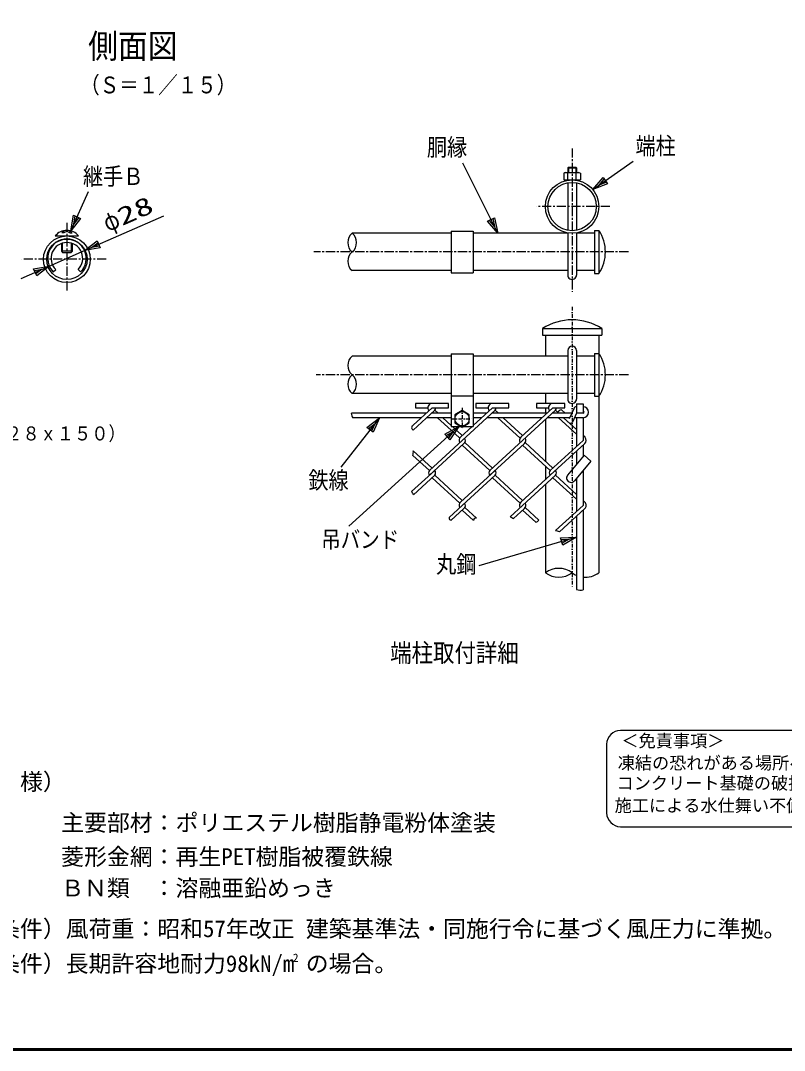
# Model space of a CAD drawing. Units: millimetres, scale not verified. Extents: x -4425 to 4425, y -3150 to 3150.
# Drawn here: x 555 to 2638, y -2925 to -115 of the extents above; entities that cross this region are included whole.
import ezdxf
from ezdxf.enums import TextEntityAlignment as Align

# ---------------------------------------------------------------- set-up
doc = ezdxf.new("R2010")
doc.units = ezdxf.units.MM
doc.header["$LTSCALE"] = 20
doc.linetypes.add('USER1', pattern=[2, 1.25, -0.25, 0.25, -0.25])
doc.linetypes.add('USER3', pattern=[1.01, 0.5, -0.25, 0.01, -0.25])
for name, color, linetype, lineweight in [('0-0_1', 7, 'Continuous', 25), ('0-4_WAKU', 7, 'Continuous', 25), ('0-5_D-TTL-TXT', 7, 'Continuous', 25)]:
    doc.layers.add(name, color=color, linetype=linetype, lineweight=lineweight)
doc.styles.add('ＭＳ ゴシック', font='')
doc.styles.get('ＭＳ ゴシック').set_extended_font_data('MS Gothic')

msp = doc.modelspace()

# ---------------------------------------------------------------- linework, layer by layer
at = {"layer": '0-0_1', "color": 4, "linetype": 'USER1'}
for p, q in [((2059.12, -463.66), (2059.12, -855.43)), ((2162.32, -622.43), (1961.92, -622.43)), ((680.91, -666.52), (680.91, -856.21)), ((2212.66, -746.33), (1354.66, -746.33)), ((788.09, -766.4), (557.73, -766.4)), ((2212.66, -1081.66), (1360.66, -1081.66))]:
    msp.add_line(p, q, dxfattribs=at)
at = {"layer": '0-0_1', "color": 4}
for p, q in [((1856.88, -695.33), (1760.63, -503.92)), ((2115.51, -576.23), (2225.57, -498.66)), ((2048.92, -515.03), (2048.92, -530.03)), ((2069.32, -515.03), (2069.32, -530.03)), ((691.27, -688.97), (739.54, -581.01)), ((729.01, -742.73), (945.8, -647.89)), ((668.91, -703.79), (668.91, -702.65)), ((668.91, -747.65), (668.91, -722.35)), ((692.91, -702.65), (692.91, -703.79)), ((692.91, -722.35), (692.91, -747.65)), ((632.81, -784.82), (729.01, -742.73)), ((1533.61, -1198.66), (1428.27, -1333.67)), ((1749.73, -1222.66), (1450.06, -1494.72)), ((2071, -1524.47), (1804.21, -1603.25))]:
    msp.add_line(p, q, dxfattribs=at)
at = {"layer": '0-0_1'}
for p, q in [((2040.37, -530.03), (2036.62, -531.76)), ((2036.62, -531.76), (2036.62, -549.53)), ((2048.92, -515.03), (2047.12, -516.83)), ((2047.12, -516.83), (2047.12, -530.03)), ((2047.12, -516.83), (2071.12, -516.83)), ((2047.88, -549.53), (2047.88, -531.76)), ((2048.92, -515.03), (2069.32, -515.03)), ((2069.32, -515.03), (2071.12, -516.83)), ((2070.36, -549.53), (2070.36, -531.76)), ((2071.12, -516.83), (2071.12, -530.03)), ((2036.62, -549.53), (2081.62, -549.53)), ((2047.12, -549.53), (2047.12, -550.52)), ((2047.12, -557.53), (2047.12, -687.33)), ((2071.12, -549.53), (2071.12, -550.52)), ((2071.12, -557.53), (2071.12, -687.33)), ((672.51, -694.4), (666.66, -694.4)), ((689.31, -694.4), (695.16, -694.4)), ((1729.12, -695.33), (1459.12, -695.33)), ((1729.12, -689.33), (1729.12, -803.33)), ((1729.12, -689.33), (1789.12, -689.33)), ((1789.12, -689.33), (1789.12, -803.33)), ((2047.12, -695.33), (1789.12, -695.33)), ((2047.12, -694.34), (2047.12, -809.33)), ((2071.12, -694.34), (2071.12, -809.33)), ((2120.02, -695.33), (2071.12, -695.33)), ((2120.02, -687.83), (2120.02, -804.83)), ((2120.02, -687.83), (2132.02, -687.83)), ((2132.02, -687.83), (2132.02, -804.83)), ((649.04, -702.65), (712.79, -702.65)), ((665.91, -702.65), (665.91, -704.44)), ((665.91, -723.34), (665.91, -744.65)), ((695.91, -704.44), (695.91, -702.65)), ((668.91, -747.65), (692.91, -747.65)), ((643.79, -800.9), (650.42, -794.27)), ((711.41, -794.27), (718.03, -800.9)), ((1729.12, -797.33), (1459.12, -797.33)), ((1729.12, -803.33), (1789.12, -803.33)), ((2047.12, -797.33), (1789.12, -797.33)), ((2120.02, -797.33), (2071.12, -797.33)), ((2120.02, -804.83), (2132.02, -804.83)), ((1978.12, -955.66), (2140.12, -955.66)), ((1978.12, -955.66), (1978.12, -973.66)), ((1978.12, -973.66), (2140.12, -973.66)), ((1986.22, -973.66), (1986.22, -1030.66)), ((2132.02, -973.66), (2132.02, -1023.16)), ((2140.12, -955.66), (2140.12, -973.66)), ((1729.12, -1030.66), (1459.12, -1030.66)), ((1729.12, -1024.66), (1729.12, -1222.66)), ((1729.12, -1024.66), (1789.12, -1024.66)), ((1789.12, -1024.66), (1789.12, -1222.66)), ((2047.12, -1030.66), (1789.12, -1030.66)), ((2047.12, -1015.66), (2047.12, -1147.66)), ((2071.12, -1015.66), (2071.12, -1147.66)), ((2120.02, -1030.66), (2071.12, -1030.66)), ((2120.02, -1023.16), (2120.02, -1140.16)), ((2120.02, -1023.16), (2132.02, -1023.16)), ((2132.02, -1023.16), (2132.02, -1140.16)), ((1729.12, -1132.66), (1459.12, -1132.66)), ((1729.12, -1138.66), (1789.12, -1138.66)), ((2047.12, -1132.66), (1789.12, -1132.66)), ((1986.22, -1132.66), (1986.22, -1159.78)), ((2120.02, -1132.66), (2071.12, -1132.66)), ((2120.02, -1140.16), (2132.02, -1140.16)), ((2132.02, -1140.16), (2132.02, -1621.66)), ((1625.09, -1219.41), (1677.07, -1171.78)), ((1625.42, -1232.29), (1684.26, -1178.37)), ((1693.31, -1186.66), (1684.26, -1178.37)), ((1789.12, -1220.09), (1841.84, -1171.78)), ((1841.84, -1171.78), (1886.84, -1171.78)), ((1858.08, -1186.66), (1849.03, -1178.37)), ((1919.61, -1251.5), (2006.61, -1171.78)), ((1924.22, -1260.45), (2013.8, -1178.37)), ((1986.22, -1171.78), (1986.22, -1186.66)), ((2022.85, -1186.66), (2013.8, -1178.37)), ((2040.61, -1186.66), (2030.09, -1177.02)), ((2063.48, -1174.01), (2051.13, -1201.85)), ((2071, -1160.87), (2071, -1186.66)), ((2071, -1160.87), (2089, -1160.87)), ((2089, -1160.87), (2089, -1186.66)), ((1660.82, -1186.66), (1456.9, -1186.66)), ((1647.73, -1198.66), (1459.88, -1198.66)), ((1729.12, -1198.66), (1662.12, -1198.66)), ((1729.12, -1186.66), (1675.21, -1186.66)), ((1678.92, -1186.66), (1677.07, -1184.96)), ((1729.12, -1232.66), (1692.02, -1198.66)), ((1729.12, -1219.47), (1706.41, -1198.66)), ((1825.6, -1186.66), (1789.12, -1186.66)), ((1812.5, -1198.66), (1789.12, -1198.66)), ((1977.27, -1198.66), (1826.89, -1198.66)), ((1990.37, -1186.66), (1839.98, -1186.66)), ((1843.69, -1186.66), (1841.84, -1184.96)), ((1917.4, -1254.2), (1856.79, -1198.66)), ((1924.22, -1247.27), (1871.18, -1198.66)), ((1986.22, -1203.65), (1986.22, -1317.26)), ((2028.11, -1198.66), (1991.66, -1198.66)), ((2057.87, -1186.66), (2004.75, -1186.66)), ((2015.01, -1186.66), (2004.75, -1186.66)), ((2008.47, -1186.66), (2006.61, -1184.96)), ((2071, -1243.96), (2021.56, -1198.66)), ((2052.54, -1198.66), (2028.1, -1198.66)), ((2071, -1230.78), (2035.95, -1198.66)), ((2071, -1186.66), (2060.47, -1210.4)), ((2089, -1198.66), (2065.67, -1198.66)), ((2089, -1186.66), (2071, -1186.66)), ((2071, -1198.66), (2071, -1276.95)), ((2089, -1198.66), (2089, -1260.45)), ((1752.63, -1254.2), (1727.97, -1231.6)), ((1729.12, -1222.66), (1789.12, -1222.66)), ((1759.45, -1247.27), (1732.6, -1222.66)), ((1754.84, -1251.5), (1786.31, -1222.66)), ((1759.45, -1260.45), (1669.87, -1342.54)), ((1924.22, -1260.45), (1834.65, -1342.54)), ((2089, -1260.45), (1999.42, -1342.54)), ((2094.37, -1252.19), (2089, -1247.27)), ((1625.87, -1289.03), (1677.07, -1335.95)), ((1764.06, -1269.41), (1669.9, -1355.7)), ((1759.45, -1273.64), (1834.65, -1342.54)), ((1766.28, -1266.71), (1841.84, -1335.95)), ((1928.84, -1269.41), (1834.67, -1355.69)), ((1924.22, -1273.64), (1999.42, -1342.54)), ((1931.05, -1266.71), (2006.61, -1335.95)), ((2093.61, -1269.41), (1999.45, -1355.69)), ((2071, -1290.13), (2071, -1326.7)), ((2089, -1273.64), (2089, -1305.25)), ((1624.9, -1301.32), (1669.87, -1342.54)), ((2092.31, -1301.3), (2046.88, -1355.44)), ((2110.36, -1317.13), (2065.27, -1370.87)), ((2092.31, -1301.3), (2110.36, -1317.13)), ((1621.26, -1400.27), (1684.23, -1342.56)), ((1754.84, -1428.85), (1849.01, -1342.56)), ((1986.22, -1330.44), (1986.22, -1367.82)), ((2089, -1342.59), (2089, -1437.81)), ((1626.1, -1409.02), (1684.26, -1355.72)), ((1752.63, -1431.56), (1677.07, -1362.31)), ((1759.45, -1424.62), (1684.26, -1355.72)), ((1759.45, -1437.81), (1849.03, -1355.72)), ((1917.4, -1431.56), (1841.84, -1362.31)), ((1924.22, -1424.62), (1849.03, -1355.72)), ((1919.61, -1428.85), (1999.44, -1355.7)), ((1924.22, -1437.81), (2013.8, -1355.72)), ((2071, -1421.31), (2006.61, -1362.31)), ((2071, -1408.13), (2013.8, -1355.72)), ((2071, -1364.04), (2071, -1454.3)), ((1986.22, -1381), (1986.22, -1621.66)), ((2093.83, -1429.05), (2089, -1424.62)), ((1759.45, -1437.81), (1723.58, -1470.68)), ((1764.06, -1446.76), (1729.55, -1478.39)), ((1759.45, -1450.99), (1790.26, -1479.22)), ((1766.28, -1444.06), (1797.97, -1473.1)), ((1924.22, -1437.81), (1890.46, -1468.75)), ((1928.84, -1446.76), (1899.67, -1473.49)), ((1924.22, -1450.99), (1960.24, -1484)), ((1931.05, -1444.06), (1968.06, -1477.97)), ((2089, -1437.81), (2013.95, -1506.57)), ((2093.61, -1446.76), (2024.79, -1509.83)), ((2089, -1450.99), (2089, -1668.59)), ((2071, -1467.48), (2071, -1667.61))]:
    msp.add_line(p, q, dxfattribs=at)
at = {"layer": '0-0_1', "color": 4, "linetype": 'USER3'}
for p, q in [((2059.12, -896.25), (2059.12, -1659.84)), ((1759.12, -1171.66), (1759.12, -1231.66)), ((1729.12, -1201.66), (1789.12, -1201.66))]:
    msp.add_line(p, q, dxfattribs=at)
at = {"layer": '0-0_1'}
for points in [[(2040.37, -530.03), (2077.87, -530.03), (2081.62, -531.76), (2081.62, -549.53)], [(692.91, -747.65), (695.91, -744.65), (695.91, -723.34)], [(695.91, -744.65), (665.91, -744.65), (668.91, -747.65)], [(1677.07, -1171.78), (1722.07, -1171.78), (1722.07, -1159.78), (1632.07, -1159.78), (1632.07, -1171.78), (1665.07, -1171.78)], [(1759.45, -1260.45), (1781.05, -1240.66), (1849.03, -1178.37)], [(1886.84, -1171.78), (1886.84, -1159.78), (1796.84, -1159.78), (1796.84, -1171.78), (1829.84, -1171.78)], [(2006.61, -1171.78), (2039.61, -1171.78), (2039.61, -1159.78), (1961.61, -1159.78), (1961.61, -1171.78), (1994.61, -1171.78)]]:
    msp.add_lwpolyline(points, dxfattribs=at)
at = {"layer": '0-0_1', "color": 4}
for points in [[(2155.89, -560.62), (2115.51, -576.23), (2143.79, -543.45)], [(718, -654.91), (691.27, -688.97), (698.83, -646.34)], [(1847.4, -653.09), (1856.88, -695.33), (1828.63, -662.52)], [(771.7, -735.52), (729.01, -742.73), (763.28, -716.28)], [(1499.49, -1225.32), (1533.61, -1198.66), (1516.05, -1238.23)], [(1711.58, -1243.12), (1749.73, -1222.66), (1725.69, -1258.67)], [(2027.74, -1526.3), (2071, -1524.47), (2033.69, -1546.44)]]:
    msp.add_lwpolyline(points, close=True, dxfattribs=at)
for points in [[(2152.86, -556.32), (2132.67, -564.13), (2146.81, -547.74)], [(713.21, -652.77), (699.84, -669.8), (703.62, -648.48)], [(1842.71, -655.45), (1847.45, -676.57), (1833.32, -660.17)], [(769.59, -730.71), (748.25, -734.32), (765.38, -721.09)], [(555.86, -818.49), (632.81, -784.82), (598.54, -811.27), (590.13, -792.03), (632.81, -784.82)], [(592.23, -796.84), (613.57, -793.24), (596.44, -806.46)], [(1503.63, -1228.55), (1520.69, -1215.22), (1511.91, -1235)], [(1715.1, -1247), (1734.18, -1236.78), (1722.16, -1254.78)], [(2029.23, -1531.33), (2050.85, -1530.42), (2032.2, -1541.4)]]:
    msp.add_lwpolyline(points, dxfattribs=at)
at = {"layer": '0-0_1'}
msp.add_lwpolyline([(1759.12, -1179.14), (1739.62, -1190.4), (1739.62, -1212.92), (1759.12, -1224.18), (1778.62, -1212.92), (1778.62, -1190.4)], close=True, dxfattribs=at)
for centre, radius in [((2059.12, -622.43), 72.9), ((2059.12, -622.43), 66), ((680.91, -766.4), 63.75), ((680.91, -766.4), 55.12), ((1759.12, -1201.66), 19.5)]:
    msp.add_circle(centre, radius, dxfattribs=at)
for centre, radius, start, end in [((2040.37, -547.17), 17.14, 64.02038, 90), ((2059.12, -567.39), 37.35, 72.4866, 107.51478), ((2077.87, -547.17), 17.14, 90, 115.97954), ((680.91, -729.02), 41.37, 39.59774, 140.40219), ((690.98, -724.32), 38.55, 116.31644, 129.10608), ((692.83, -727.13), 38.55, 108.00024, 121.90467), ((669, -727.13), 38.55, 58.09526, 71.99968), ((670.84, -724.32), 38.55, 50.89385, 63.68348), ((2045.96, -746.33), 104.06, 325.79449, 34.20584), ((680.91, -763.78), 52.5, 314.99966, 224.99988), ((680.91, -763.78), 43.12, 315.00003, 225.00025), ((2059.12, -809.33), 12, 179.99992, 0), ((2059.12, -1080.35), 148.69, 56.99119, 123.00874), ((2059.12, -1015.66), 12, 0, 179.99992), ((2045.96, -1081.66), 104.06, 325.79449, 34.20584), ((2059.12, -1147.66), 12, 179.99992, 0), ((1677.07, -1171.78), 12, 90, 222.50017), ((1677.07, -1171.78), 9.72, 317.50034, 0.00134), ((1841.84, -1171.78), 12, 90, 222.50017), ((1841.84, -1171.78), 9.72, 317.50034, 0.00134), ((2006.61, -1171.78), 12, 90, 222.50017), ((2006.61, -1171.78), 9.72, 317.50034, 0.00134), ((2071.71, -1177.66), 9, 94.52752, 156.07887), ((2089, -1183.66), 15, 270, 90), ((2089, -1183.66), 3, 270, 90), ((2054.98, -1207.97), 6, 207.26498, 336.07901), ((1763.05, -1260.45), 12.15, 132.50044, 210.96289), ((1755.86, -1260.45), 12.15, 312.50052, 30.96283), ((1927.82, -1260.45), 12.15, 132.50044, 210.96289), ((1920.63, -1260.45), 12.15, 312.50052, 30.96283), ((2085.4, -1260.45), 12.15, 312.50125, 41.72022), ((1677.07, -1349.13), 9.72, 137.49927, 222.50073), ((1677.07, -1349.13), 9.72, 317.50034, 42.50064), ((1841.84, -1349.13), 9.72, 137.49927, 222.50073), ((1841.84, -1349.13), 9.72, 317.50034, 42.50064), ((2006.61, -1349.13), 9.72, 137.49927, 222.50073), ((2006.61, -1349.13), 9.72, 317.50034, 42.50064), ((2056.07, -1363.16), 12, 139.99904, 320.00134), ((1763.05, -1437.81), 12.15, 132.50044, 210.96289), ((1755.86, -1437.81), 12.15, 312.50052, 30.96283), ((1927.82, -1437.81), 12.15, 132.50044, 210.96289), ((1920.63, -1437.81), 12.15, 312.50052, 30.96283), ((2085.4, -1437.81), 12.15, 312.50125, 43.52454)]:
    msp.add_arc(centre, radius, start, end, dxfattribs=at)
at = {"layer": '0-0_1', "color": 4}
for centre, radius, start, end in [((1480.21, -720.83), 33.09, 129.59811, 230.40164), ((1438.02, -720.83), 33.09, 309.59845, 50.40183), ((1480.21, -771.83), 33.09, 129.59836, 230.40189), ((1480.21, -1056.16), 33.09, 129.59811, 230.40164), ((1480.21, -1107.16), 33.09, 129.59836, 230.40189), ((1438.02, -1107.16), 33.09, 309.59845, 50.40155), ((2033.69, -1194.11), 17.47, 101.88753, 144.47858), ((1474.09, -1186.62), 17.51, 180.13562, 223.44575), ((1628.48, -1225.77), 7.21, 118.06473, 244.84522), ((1593.99, -1292.68), 32.09, 344.38525, 6.53153), ((1602.2, -1416.54), 25.05, 17.46593, 40.48177), ((1729.65, -1472.15), 6.25, 166.37213, 269.05505), ((1795.91, -1478.42), 5.71, 68.83014, 188.02585), ((1914.67, -1433.04), 43.14, 235.85553, 249.65012), ((1954.89, -1468.97), 15.95, 289.60766, 325.64575), ((2001.33, -1576.86), 71.02, 70.71227, 80.06109), ((2022.67, -1671.02), 61.36, 53.55557, 126.44482), ((2022.67, -1572.3), 61.36, 233.55557, 306.44443), ((2095.57, -1572.3), 61.36, 233.55563, 246.3927), ((2095.57, -1572.3), 61.36, 263.85135, 306.44482), ((2082.11, -1629.31), 39.88, 253.82394, 279.94732)]:
    msp.add_arc(centre, radius, start, end, dxfattribs=at)
at = {"layer": '0-4_WAKU'}
msp.add_lwpolyline([(-4050.09, 2925), (4199.91, 2925), (4199.91, -2925), (-4050.09, -2925)], close=True, dxfattribs=at)
for points in [[(4197.91, 2923), (4197.91, -2923), (-4048.09, -2923)], [(4195.91, 2921), (4195.91, -2921), (-4046.09, -2921)]]:
    msp.add_lwpolyline(points, dxfattribs=at)
at = {"layer": '0-5_D-TTL-TXT', "color": 2}
for p, q in [((4025.04, -2052.05), (2190.88, -2052.05)), ((2153.38, -2089.55), (2153.38, -2277.05)), ((2190.88, -2314.55), (4025.04, -2314.55))]:
    msp.add_line(p, q, dxfattribs=at)
for centre, start, end in [((2190.88, -2089.55), 90, 180), ((2190.88, -2277.05), 180, 270)]:
    msp.add_arc(centre, 37.5, start, end, dxfattribs=at)

# ---------------------------------------------------------------- texts
at = {"layer": '0-0_1', "color": 4, "style": 'ＭＳ ゴシック'}
for s, height, width, p in [('側面図', 66.27, 0.9, (738.89, -237.58)), ('（Ｓ＝１／１５）', 45.89, 0.85, (717.14, -327.42)), ('胴縁', 47.36, 0.85, (1662.97, -498.52)), ('端柱', 47.36, 0.85, (2232.07, -495.02)), ('継手Ｂ', 47.36, 0.85, (724.71, -577.94)), ('（寸法記号２８ｘ１５０）', 38.2, 0.9, (278.47, -1272.15)), ('鉄線', 47.36, 0.85, (1339.69, -1407.05)), ('吊バンド', 45.89, 0.85, (1374.62, -1567.82)), ('丸鋼', 47.36, 0.85, (1688.22, -1636.37)), ('端柱取付詳細', 50.44, 0.85, (1562.6, -1880.59))]:
    msp.add_text(s, height=height, dxfattribs=dict(at, width=width)).set_placement(p, align=Align.BOTTOM_LEFT)
for s, height, width, p in [('28', 48.49, 1.5, (836.91, -689.23)), ('φ', 50.51, 0.8, (798.58, -706.42))]:
    msp.add_text(s, height=height, rotation=23.628, dxfattribs=dict(at, width=width)).set_placement(p, align=Align.BOTTOM_LEFT)
at = {"layer": '0-5_D-TTL-TXT', "style": 'ＭＳ ゴシック'}
for s, height, p in [('＜免責事項＞ \u3000\u3000', 34.31, (2193.66, -2107.68)), ('凍結の恐れがある場所への設置は、内部に溜まった雨水等の凍結融解により支柱の破損や', 34.31, (2183.52, -2168.06)), ('（仕\u3000\u3000様）', 45.75, (303.38, -2228.4)), ('コンクリート基礎の破損の恐れがありますので施工時、水仕舞いを行ってください。', 34.31, (2180.44, -2223.12)), ('施工による水仕舞い不備で起こる支柱・基礎の破損について当社は責任を負いかねます。 ', 34.31, (2175.19, -2284.24)), ('主要部材：ポリエステル樹脂静電粉体塗装', 45.75, (665.34, -2340.21)), ('菱形金網：再生PET樹脂被覆鉄線', 45.75, (665.34, -2432.99)), ('ＢＮ類\u3000：溶融亜鉛めっき', 45.75, (665.34, -2518.63)), ('（設計条件）風荷重：昭和57年改正 建築基準法・同施行令に基づく風圧力に準拠。', 45.75, (303.38, -2629.62)), ('（基礎条件）長期許容地耐力98kN/m の場合。', 45.75, (303.38, -2724.68)), ('2', 22.87, (1297.23, -2690.63))]:
    msp.add_text(s, height=height, dxfattribs=at).set_placement(p, align=Align.BOTTOM_LEFT)

doc.saveas('drawing.dxf')
